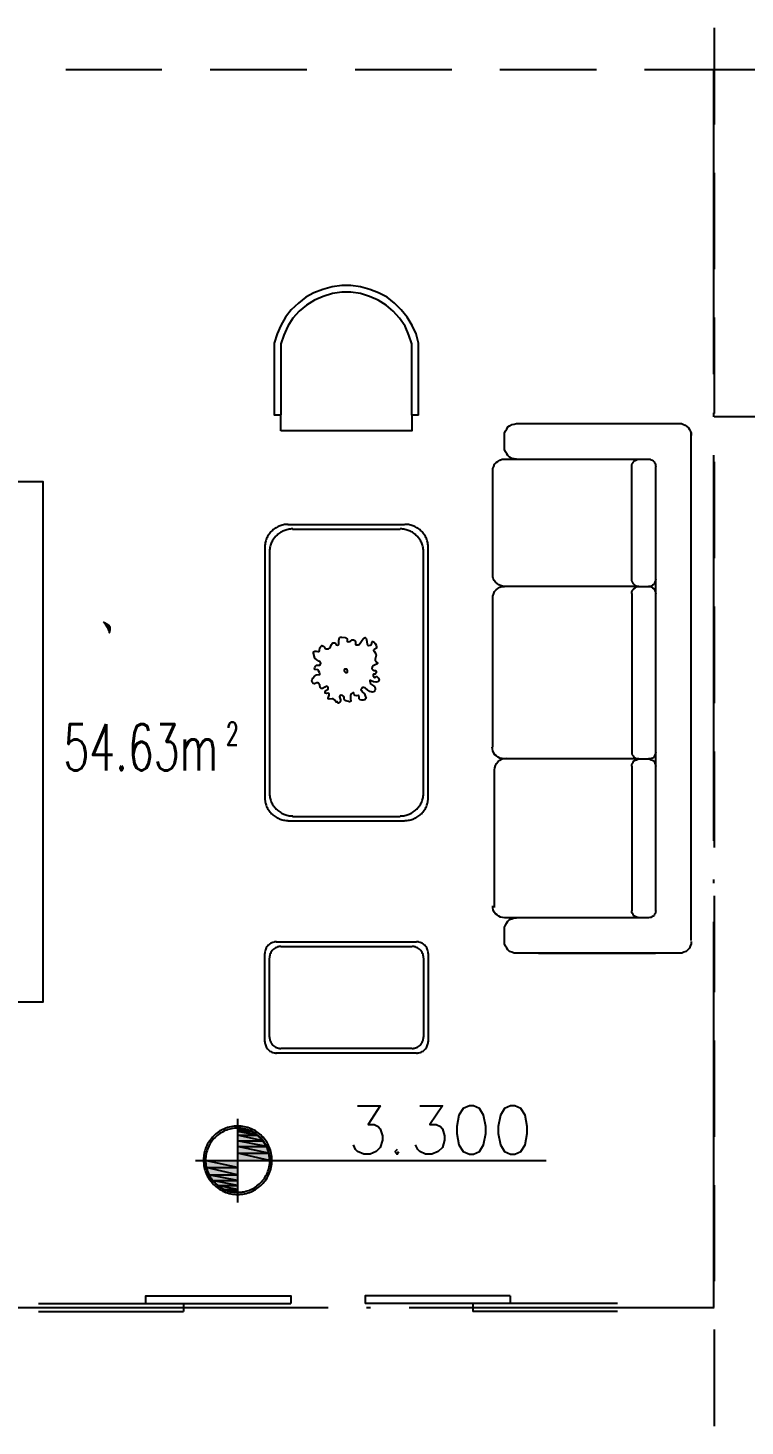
# Model space of a CAD drawing. Header units: millimetres. Extents: x -1120 to 100154, y -9529 to 14223.
# Drawn here: x 48133 to 51849, y 185 to 7436 of the extents above; entities that cross this region are included whole.
import ezdxf

# ---------------------------------------------------------------- set-up
doc = ezdxf.new("R2010")
doc.units = ezdxf.units.MM
doc.linetypes.add('DOTE', pattern=[2.42, 2, -0.2, 0.02, -0.2])
for name, color, linetype in [('A-DOTE', 1, 'Continuous'), ('A-房间名称', 7, 'Continuous'), ('A-立面看线', 7, 'Continuous')]:
    doc.layers.add(name, color=color, linetype=linetype)
doc.styles.add('_TCH_WINDOW', font='SIMPLEX', dxfattribs={"bigfont": 'GBCBIG'})

msp = doc.modelspace()

# ---------------------------------------------------------------- hatches: boundary and pattern name
at = {"layer": 'A-立面看线'}
for points in [[(48520.4, 4354.4), (48522.6, 4358.7), (48527, 4356.5), (48531.3, 4356.5), (48535.7, 4354.4), (48537.8, 4352.2), (48542.2, 4350), (48544.4, 4347.8), (48546.5, 4347.8), (48548.7, 4345.7), (48550.9, 4343.5), (48553.1, 4343.5), (48555.2, 4341.3), (48557.4, 4339.1), (48559.6, 4334.8), (48561.8, 4332.6), (48563.9, 4328.3), (48563.9, 4323.9), (48563.9, 4321.7), (48563.9, 4319.6), (48563.9, 4317.4), (48563.9, 4313), (48561.8, 4308.7), (48561.8, 4304.3), (48559.6, 4300), (48557.4, 4295.6), (48555.2, 4293.4), (48555.2, 4293.4), (48553.1, 4295.6), (48550.9, 4297.8), (48548.7, 4300), (48548.7, 4306.5), (48546.5, 4308.7), (48546.5, 4310.8), (48544.4, 4315.2), (48544.4, 4317.4), (48542.2, 4321.7), (48540, 4323.9), (48537.8, 4328.3), (48535.7, 4330.4), (48533.5, 4334.8), (48531.3, 4337), (48529.1, 4341.3), (48527, 4345.7), (48524.8, 4347.8), (48522.6, 4352.2), (48520.4, 4354.4), (48520.4, 4354.4)], [(49218.9, 1727.8), (49218.9, 1723.5), (49255.9, 1723.5)], [(49218.9, 1712.6), (49290.8, 1712.6), (49218.9, 1723.5)], [(49290.8, 1712.6), (49218.9, 1723.5), (49255.9, 1723.5)], [(49218.9, 1693), (49321.2, 1693), (49218.9, 1712.6)], [(49321.2, 1693), (49218.9, 1712.6), (49290.8, 1712.6)], [(49218.9, 1664.7), (49349.5, 1664.7), (49218.9, 1693)], [(49349.5, 1664.7), (49218.9, 1693), (49321.2, 1693)], [(49218.9, 1634.2), (49369.1, 1634.2), (49218.9, 1664.7)], [(49369.1, 1634.2), (49218.9, 1664.7), (49349.5, 1664.7)], [(49218.9, 1599.4), (49380, 1599.4), (49218.9, 1634.2)], [(49380, 1599.4), (49218.9, 1634.2), (49369.1, 1634.2)], [(49218.9, 1562.4), (49384.3, 1562.4), (49218.9, 1599.4)], [(49384.3, 1562.4), (49218.9, 1599.4), (49380, 1599.4)], [(49055.7, 1525.4), (49218.9, 1525.4), (49051.4, 1562.4)], [(49218.9, 1525.4), (49051.4, 1562.4), (49218.9, 1562.4)], [(49068.8, 1488.4), (49218.9, 1488.4), (49055.7, 1525.4)], [(49218.9, 1488.4), (49055.7, 1525.4), (49218.9, 1525.4)], [(49088.4, 1458), (49218.9, 1458), (49068.8, 1488.4)], [(49218.9, 1458), (49068.8, 1488.4), (49218.9, 1488.4)], [(49114.5, 1431.9), (49218.9, 1431.9), (49088.4, 1458)], [(49218.9, 1431.9), (49088.4, 1458), (49218.9, 1458)], [(49145, 1412.3), (49218.9, 1412.3), (49114.5, 1431.9)], [(49218.9, 1412.3), (49114.5, 1431.9), (49218.9, 1431.9)], [(49145, 1412.3), (49182, 1399.2), (49218.9, 1399.2)], [(49145, 1412.3), (49218.9, 1412.3), (49218.9, 1399.2)], [(49182, 1399.2), (49218.9, 1399.2), (49218.9, 1394.9)]]:
    msp.add_hatch(color=256, dxfattribs=at).paths.add_polyline_path(points)

# ---------------------------------------------------------------- linework, layer by layer
at = {"layer": 'A-DOTE', "linetype": 'DOTE', "ltscale": 1000}
for p, q in [((51687.6, 799.7), (51687.6, 7220.3)), ((51688.8, 7221), (55089, 7221)), ((47688.1, 800), (51688.8, 800))]:
    msp.add_line(p, q, dxfattribs=at)
at = {"layer": 'A-立面看线'}
for points in [[(51688.8, 7435.7), (51688.8, 6935.2)], [(51688.8, 7435.7), (51688.8, 6935.2)], [(48328.9, 7220.3), (48827.3, 7220.3)], [(49077.5, 7220.3), (49578, 7220.3)], [(49828.3, 7220.3), (50328.8, 7220.3)], [(50579, 7220.3), (51079.5, 7220.3)], [(51327.6, 7220.3), (51828.1, 7220.3)], [(51688.8, 6685), (51688.8, 6184.5)], [(51688.8, 6685), (51688.8, 6184.5)], [(50156.8, 5801.5), (50143.8, 5849.3), (50124.2, 5892.9), (50098.1, 5936.4), (50067.6, 5973.4), (50032.8, 6008.2), (49993.6, 6038.7), (49950.1, 6062.6), (49904.4, 6080), (49856.5, 6093.1), (49806.5, 6099.6), (49758.6, 6099.6), (49708.6, 6093.1), (49660.7, 6080), (49615, 6062.6), (49573.7, 6038.7), (49534.5, 6008.2), (49497.5, 5973.4), (49467, 5936.4), (49443.1, 5892.9), (49423.5, 5849.3), (49408.3, 5801.5)], [(50122, 5797.1), (50106.8, 5842.8), (50087.2, 5888.5), (50058.9, 5929.9), (50026.3, 5966.9), (49989.3, 5997.3), (49947.9, 6023.4), (49902.2, 6043), (49856.5, 6058.3), (49806.5, 6064.8), (49758.6, 6064.8), (49710.7, 6058.3), (49662.9, 6043), (49617.2, 6023.4), (49575.8, 5997.3), (49538.8, 5966.9), (49506.2, 5929.9), (49480.1, 5888.5), (49458.3, 5842.8), (49443.1, 5797.1)], [(51688.8, 5934.2), (51688.8, 5435.9)], [(51688.8, 5934.2), (51688.8, 5435.9)], [(49408.3, 5801.5), (49408.3, 5429.4), (49443.1, 5429.4)], [(50156.8, 5427.2), (50156.8, 5801.5)], [(49443.1, 5797.1), (49443.1, 5429.4)], [(50122, 5427.2), (50122, 5797.1)], [(49443.1, 5346.7), (49443.1, 5429.4)], [(50156.8, 5427.2), (50122, 5427.2), (50122, 5346.7), (49443.1, 5346.7)], [(50602.9, 5322.7), (50602.9, 5333.6), (50607.3, 5346.7), (50613.8, 5355.4), (50620.4, 5366.3), (50629.1, 5372.8), (50639.9, 5379.3), (50653, 5381.5), (50663.9, 5383.7)], [(50663.9, 5383.7), (51508.2, 5383.7)], [(50779.2, 5383.7), (51384.2, 5383.7)], [(51508.2, 5383.7), (51519.1, 5383.7), (51530, 5379.3), (51538.7, 5375), (51547.4, 5368.4), (51556.1, 5361.9), (51560.4, 5353.2), (51567, 5342.3), (51569.1, 5333.6), (51569.1, 5322.7)], [(51688.8, 5420.7), (52289.4, 5420.7)], [(50602.9, 5259.6), (50602.9, 5322.7)], [(51569.1, 2702.7), (51569.1, 5335.8)], [(50663.9, 5198.7), (50653, 5200.9), (50639.9, 5203), (50629.1, 5209.6), (50620.4, 5218.3), (50613.8, 5227), (50607.3, 5237.9), (50602.9, 5248.7), (50602.9, 5259.6)], [(50542, 5137.8), (50542, 5150.8), (50546.4, 5161.7), (50550.7, 5172.6), (50559.4, 5181.3), (50568.1, 5187.8), (50579, 5194.3), (50589.9, 5198.7), (50602.9, 5198.7)], [(50602.9, 5198.7), (51349.3, 5198.7)], [(51262.3, 4576.3), (51262.3, 5161.7), (51262.3, 5170.4), (51264.5, 5176.9), (51268.8, 5183.5), (51273.2, 5187.8), (51279.7, 5192.2), (51286.2, 5196.5), (51292.8, 5198.7), (51299.3, 5198.7)], [(51349.3, 5198.7), (51355.9, 5198.7), (51360.2, 5196.5), (51366.8, 5194.3), (51373.3, 5190), (51377.6, 5185.6), (51379.8, 5181.3), (51384.2, 5174.8), (51384.2, 5168.2), (51386.3, 5161.7)], [(51386.3, 2857.2), (51386.3, 5161.7)], [(51688.8, 5185.6), (51688.8, 4685.1)], [(51688.8, 5185.6), (51688.8, 4685.1)], [(47808.8, 2382.8), (47808.8, 5083.4), (48209.2, 5083.4), (48209.2, 2382.8), (47808.8, 2382.8)], [(50542, 4600.3), (50542, 5137.8)], [(49481.2, 4861.4), (49475, 4861.2), (49468.8, 4860.8), (49462.8, 4860), (49456.8, 4858.9), (49451, 4857.6), (49445.3, 4856), (49439.6, 4854.1), (49434.2, 4851.9), (49428.8, 4849.5), (49423.6, 4846.8), (49418.5, 4843.9), (49413.6, 4840.8), (49408.9, 4837.4), (49404.3, 4833.8), (49400, 4830), (49395.8, 4826), (49391.8, 4821.8), (49388, 4817.4), (49384.4, 4812.9), (49381, 4808.2), (49377.9, 4803.3), (49375, 4798.2), (49372.3, 4793), (49369.9, 4787.6), (49367.7, 4782.2), (49365.8, 4776.5), (49364.2, 4770.8), (49362.8, 4765), (49361.8, 4759), (49361, 4753), (49360.6, 4746.8), (49360.4, 4740.6)], [(50085, 4859.2), (49480.1, 4859.2)], [(50206.9, 4740.6), (50206.7, 4746.8), (50206.3, 4753), (50205.5, 4759), (50204.4, 4765), (50203.1, 4770.8), (50201.5, 4776.5), (50199.6, 4782.2), (50197.4, 4787.6), (50195, 4793), (50192.3, 4798.2), (50189.4, 4803.3), (50186.3, 4808.2), (50182.9, 4812.9), (50179.3, 4817.4), (50175.5, 4821.8), (50171.5, 4826), (50167.3, 4830), (50162.9, 4833.8), (50158.4, 4837.4), (50153.6, 4840.8), (50148.7, 4843.9), (50143.7, 4846.8), (50138.5, 4849.5), (50133.1, 4851.9), (50127.6, 4854.1), (50122, 4856), (50116.3, 4857.6), (50110.5, 4858.9), (50104.5, 4860), (50098.5, 4860.8), (50092.3, 4861.2), (50086.1, 4861.4)], [(49505.1, 4837.5), (49498.9, 4837.3), (49492.8, 4836.8), (49486.7, 4836.1), (49480.8, 4835), (49474.9, 4833.7), (49469.2, 4832), (49463.6, 4830.1), (49458.1, 4828), (49452.7, 4825.6), (49447.5, 4822.9), (49442.5, 4820), (49437.6, 4816.8), (49432.8, 4813.5), (49428.3, 4809.9), (49423.9, 4806.1), (49419.7, 4802.1), (49415.7, 4797.9), (49411.9, 4793.5), (49408.3, 4788.9), (49405, 4784.2), (49401.8, 4779.3), (49398.9, 4774.3), (49396.2, 4769), (49393.8, 4763.7), (49391.7, 4758.2), (49389.8, 4752.6), (49388.1, 4746.9), (49386.8, 4741), (49385.7, 4735.1), (49385, 4729), (49384.5, 4722.9), (49384.3, 4716.7)], [(50061.1, 4835.3), (49504, 4835.3)], [(50183, 4716.7), (50182.8, 4722.9), (50182.3, 4729), (50181.6, 4735.1), (50180.5, 4741), (50179.2, 4746.9), (50177.5, 4752.6), (50175.6, 4758.2), (50173.5, 4763.7), (50171, 4769), (50168.4, 4774.3), (50165.5, 4779.3), (50162.3, 4784.2), (50159, 4788.9), (50155.4, 4793.5), (50151.6, 4797.9), (50147.6, 4802.1), (50143.4, 4806.1), (50139, 4809.9), (50134.4, 4813.5), (50129.7, 4816.8), (50124.8, 4820), (50119.8, 4822.9), (50114.5, 4825.6), (50109.2, 4828), (50103.7, 4830.1), (50098.1, 4832), (50092.4, 4833.7), (50086.5, 4835), (50080.6, 4836.1), (50074.5, 4836.8), (50068.4, 4837.3), (50062.2, 4837.5)], [(49360.4, 4739.5), (49360.4, 3444.8)], [(49384.3, 4715.6), (49384.3, 3468.7)], [(50183, 3468.7), (50183, 4715.6)], [(50206.9, 3444.8), (50206.9, 4739.5)], [(51299.3, 4539.3), (50602.9, 4539.3), (50592.1, 4541.5), (50581.2, 4543.7), (50572.5, 4548), (50563.8, 4554.6), (50555.1, 4561.1), (50548.5, 4569.8), (50544.2, 4580.7), (50542, 4589.4), (50542, 4600.3)], [(51299.3, 4539.3), (51292.8, 4539.3), (51286.2, 4541.5), (51281.9, 4543.7), (51275.4, 4548), (51271, 4552.4), (51266.7, 4558.9), (51264.5, 4563.3), (51262.3, 4569.8), (51262.3, 4576.3)], [(51386.3, 4576.3), (51384.2, 4569.8), (51382, 4563.3), (51379.8, 4556.7), (51375.5, 4550.2), (51368.9, 4545.9), (51362.4, 4541.5), (51355.9, 4539.3), (51349.3, 4539.3)], [(50542, 4478.4), (50542, 4489.3), (50546.4, 4502.3), (50550.7, 4513.2), (50559.4, 4521.9), (50568.1, 4528.5), (50579, 4535), (50589.9, 4539.3), (50602.9, 4539.3)], [(51262.3, 4502.3), (51262.3, 4508.9), (51264.5, 4517.6), (51268.8, 4524.1), (51273.2, 4528.5), (51279.7, 4532.8), (51286.2, 4537.2), (51292.8, 4539.3), (51299.3, 4539.3), (51349.3, 4539.3), (51355.9, 4539.3), (51362.4, 4537.2), (51368.9, 4532.8), (51375.5, 4528.5), (51379.8, 4524.1), (51382, 4517.6), (51384.2, 4508.9), (51386.3, 4502.3)], [(51262.3, 4502.3), (51262.3, 3679.8), (51262.3, 3673.3), (51264.5, 3666.7), (51268.8, 3660.2), (51273.2, 3653.7), (51279.7, 3649.3), (51286.2, 3647.1), (51292.8, 3645), (51299.3, 3645)], [(50542, 3705.9), (50542, 4478.4)], [(51688.8, 4434.9), (51688.8, 3934.4)], [(51688.8, 4434.9), (51688.8, 3934.4)], [(49686.8, 3986.6), (49680.3, 3984.4), (49673.8, 3986.6), (49673.8, 3993.1), (49675.9, 3999.7), (49689, 4006.2), (49689, 4012.7), (49684.6, 4019.3), (49678.1, 4021.4), (49671.6, 4017.1), (49658.5, 4010.5), (49652, 4010.5), (49647.6, 4014.9), (49645.5, 4028), (49641.1, 4034.5), (49636.8, 4038.8), (49630.2, 4038.8), (49621.5, 4036.7), (49617.2, 4034.5), (49610.6, 4036.7), (49606.3, 4043.2), (49604.1, 4049.7), (49606.3, 4056.2), (49608.5, 4062.8), (49617.2, 4073.7), (49628.1, 4080.2), (49643.3, 4082.4), (49645.5, 4082.4), (49645.5, 4086.7), (49643.3, 4093.2), (49638.9, 4101.9), (49634.6, 4106.3), (49619.4, 4108.5), (49617.2, 4110.6), (49617.2, 4112.8), (49619.4, 4119.4), (49623.7, 4125.9), (49628.1, 4130.2), (49643.3, 4130.2), (49647.6, 4132.4), (49649.8, 4141.1), (49647.6, 4147.6), (49641.1, 4152), (49630.2, 4158.5), (49619.4, 4167.2), (49612.8, 4193.3), (49612.8, 4199.9), (49619.4, 4204.2), (49625.9, 4204.2), (49634.6, 4202), (49641.1, 4202), (49643.3, 4206.4), (49645.5, 4221.6), (49649.8, 4228.2), (49656.3, 4232.5), (49662.9, 4230.3), (49667.2, 4226), (49671.6, 4219.5), (49678.1, 4215.1), (49684.6, 4215.1), (49691.2, 4215.1), (49695.5, 4219.5), (49699.9, 4226), (49706.4, 4239), (49708.6, 4243.4), (49715.1, 4247.7), (49721.6, 4247.7), (49726, 4243.4), (49730.3, 4236.9), (49736.9, 4234.7), (49741.2, 4236.9), (49743.4, 4241.2), (49743.4, 4258.6), (49745.6, 4267.3), (49747.7, 4273.9), (49752.1, 4276), (49758.6, 4276), (49776, 4273.9), (49782.6, 4271.7), (49786.9, 4267.3), (49786.9, 4260.8), (49786.9, 4256.4), (49786.9, 4254.3), (49795.6, 4252.1), (49802.1, 4254.3), (49813, 4263), (49819.6, 4263), (49826.1, 4258.6), (49830.4, 4252.1), (49830.4, 4245.6), (49830.4, 4239), (49834.8, 4236.9), (49843.5, 4236.9), (49850, 4239), (49858.7, 4249.9), (49865.2, 4260.8), (49869.6, 4267.3), (49874, 4271.7), (49880.5, 4273.9), (49884.8, 4269.5), (49887, 4263), (49889.2, 4254.3), (49891.4, 4239), (49893.5, 4234.7), (49900.1, 4232.5), (49906.6, 4234.7), (49913.1, 4239), (49915.3, 4247.7), (49917.5, 4254.3), (49919.7, 4254.3), (49926.2, 4249.9), (49932.7, 4243.4), (49937.1, 4234.7), (49939.2, 4226), (49939.2, 4219.5), (49926.2, 4212.9), (49924, 4208.6), (49926.2, 4204.2), (49934.9, 4189), (49937.1, 4182.5), (49934.9, 4175.9), (49932.7, 4162.9), (49932.7, 4156.3), (49937.1, 4149.8), (49941.4, 4145.5), (49945.8, 4141.1), (49941.4, 4136.8), (49934.9, 4134.6), (49921.8, 4128.1), (49917.5, 4121.5), (49915.3, 4112.8), (49919.7, 4106.3), (49926.2, 4104.1), (49932.7, 4104.1), (49937.1, 4099.8), (49937.1, 4091.1), (49932.7, 4084.5), (49926.2, 4084.5), (49924, 4084.5), (49921.8, 4082.4), (49921.8, 4075.8), (49928.4, 4067.1), (49930.5, 4064.9), (49932.7, 4067.1), (49939.2, 4071.5), (49941.4, 4071.5), (49943.6, 4069.3), (49950.1, 4062.8), (49952.3, 4054.1), (49950.1, 4047.5), (49943.6, 4045.4), (49937.1, 4043.2), (49924, 4045.4), (49908.8, 4051.9), (49904.4, 4051.9), (49904.4, 4049.7), (49906.6, 4041), (49908.8, 4034.5), (49913.1, 4030.1), (49924, 4023.6), (49930.5, 4019.3), (49932.7, 4010.5), (49932.7, 4004), (49930.5, 3997.5), (49924, 3993.1), (49917.5, 3991), (49910.9, 3993.1), (49904.4, 3995.3), (49893.5, 4001.8), (49880.5, 4012.7), (49874, 4014.9), (49867.4, 4014.9), (49863.1, 4010.5), (49858.7, 4004), (49860.9, 3999.7), (49865.2, 3993.1), (49876.1, 3982.3), (49882.7, 3967), (49884.8, 3960.5), (49882.7, 3956.1), (49878.3, 3951.8), (49869.6, 3949.6), (49863.1, 3949.6), (49854.4, 3951.8), (49850, 3956.1), (49850, 3964.8), (49847.8, 3971.4), (49843.5, 3973.6), (49837, 3971.4), (49828.3, 3973.6), (49823.9, 3977.9), (49821.7, 3984.4), (49817.4, 3988.8), (49813, 3986.6), (49806.5, 3980.1), (49804.3, 3971.4), (49804.3, 3954), (49806.5, 3947.4), (49804.3, 3943.1), (49800, 3940.9), (49793.4, 3943.1), (49780.4, 3945.3), (49773.9, 3949.6), (49771.7, 3956.1), (49771.7, 3962.7), (49769.5, 3969.2), (49763, 3973.6), (49756.4, 3975.7), (49749.9, 3971.4), (49747.7, 3967), (49752.1, 3951.8), (49752.1, 3945.3), (49749.9, 3938.7), (49743.4, 3934.4), (49741.2, 3934.4), (49739, 3936.6), (49736.9, 3940.9), (49734.7, 3940.9), (49732.5, 3938.7), (49730.3, 3938.7), (49721.6, 3951.8), (49715.1, 3956.1), (49708.6, 3956.1), (49693.3, 3954), (49689, 3956.1), (49689, 3960.5), (49693.3, 3975.7), (49693.3, 3982.3), (49686.8, 3986.6)], [(49786.9, 4106.3), (49786.9, 4108.5), (49784.7, 4110.6), (49782.6, 4110.6), (49780.4, 4110.6), (49778.2, 4110.6), (49776, 4110.6), (49773.9, 4110.6), (49773.9, 4108.5), (49771.7, 4106.3), (49771.7, 4104.1), (49771.7, 4101.9), (49773.9, 4099.8), (49773.9, 4097.6), (49776, 4095.4), (49778.2, 4093.2), (49780.4, 4093.2), (49782.6, 4093.2), (49784.7, 4093.2), (49786.9, 4093.2), (49786.9, 4095.4), (49789.1, 4095.4), (49789.1, 4097.6), (49789.1, 4099.8), (49789.1, 4101.9), (49789.1, 4104.1), (49786.9, 4106.3)], [(50600.8, 3645), (50589.9, 3647.1), (50579, 3649.3), (50570.3, 3653.7), (50561.6, 3660.2), (50552.9, 3666.7), (50546.4, 3675.4), (50542, 3686.3), (50539.8, 3697.2), (50537.7, 3705.9)], [(50550.7, 2874.6), (50550.7, 3588.4), (50552.9, 3599.3), (50555.1, 3610.1), (50561.6, 3621), (50570.3, 3631.9), (50579, 3638.4), (50589.9, 3645), (50600.8, 3647.1), (50613.8, 3649.3)], [(51299.3, 3645), (50602.9, 3645)], [(51262.3, 3608), (51262.3, 3614.5), (51264.5, 3621), (51268.8, 3627.6), (51273.2, 3634.1), (51279.7, 3638.4), (51286.2, 3640.6), (51292.8, 3642.8), (51299.3, 3645), (51349.3, 3645), (51355.9, 3642.8), (51362.4, 3640.6), (51368.9, 3638.4), (51375.5, 3634.1), (51379.8, 3627.6), (51382, 3621), (51384.2, 3614.5), (51386.3, 3608)], [(51386.3, 3679.8), (51384.2, 3673.3), (51382, 3666.7), (51379.8, 3660.2), (51375.5, 3653.7), (51368.9, 3649.3), (51362.4, 3647.1), (51355.9, 3645), (51349.3, 3645)], [(51688.8, 3684.1), (51688.8, 3185.8)], [(51688.8, 3684.1), (51688.8, 3185.8)], [(51262.3, 3608), (51262.3, 2857.2)], [(51386.3, 2857.2), (51386.3, 3608)], [(49360.4, 3445.8), (49360.6, 3439.6), (49361, 3433.5), (49361.8, 3427.4), (49362.9, 3421.5), (49364.2, 3415.7), (49365.8, 3409.9), (49367.7, 3404.3), (49369.9, 3398.8), (49372.3, 3393.5), (49375, 3388.3), (49377.9, 3383.2), (49381, 3378.3), (49384.4, 3373.6), (49388, 3369), (49391.8, 3364.6), (49395.8, 3360.4), (49400, 3356.4), (49404.3, 3352.7), (49408.9, 3349.1), (49413.6, 3345.7), (49418.5, 3342.6), (49423.6, 3339.7), (49428.8, 3337), (49434.2, 3334.6), (49439.6, 3332.4), (49445.3, 3330.5), (49451, 3328.9), (49456.8, 3327.5), (49462.8, 3326.5), (49468.8, 3325.7), (49475, 3325.2), (49481.2, 3325.1)], [(49384.3, 3469.8), (49384.5, 3463.6), (49385, 3457.4), (49385.7, 3451.4), (49386.8, 3445.4), (49388.1, 3439.6), (49389.8, 3433.9), (49391.7, 3428.3), (49393.8, 3422.8), (49396.2, 3417.4), (49398.9, 3412.2), (49401.8, 3407.2), (49405, 3402.3), (49408.3, 3397.5), (49411.9, 3393), (49415.7, 3388.6), (49419.7, 3384.4), (49423.9, 3380.4), (49428.3, 3376.6), (49432.8, 3373), (49437.6, 3369.6), (49442.5, 3366.5), (49447.5, 3363.6), (49452.7, 3360.9), (49458.1, 3358.5), (49463.6, 3356.3), (49469.2, 3354.4), (49474.9, 3352.8), (49480.8, 3351.5), (49486.7, 3350.4), (49492.8, 3349.6), (49498.9, 3349.2), (49505.1, 3349)], [(50062.2, 3349), (50068.4, 3349.2), (50074.5, 3349.6), (50080.6, 3350.4), (50086.5, 3351.5), (50092.4, 3352.8), (50098.1, 3354.4), (50103.7, 3356.3), (50109.2, 3358.5), (50114.5, 3360.9), (50119.8, 3363.6), (50124.8, 3366.5), (50129.7, 3369.6), (50134.4, 3373), (50139, 3376.6), (50143.4, 3380.4), (50147.6, 3384.4), (50151.6, 3388.6), (50155.4, 3393), (50159, 3397.5), (50162.3, 3402.3), (50165.5, 3407.2), (50168.4, 3412.2), (50171, 3417.4), (50173.5, 3422.8), (50175.6, 3428.3), (50177.5, 3433.9), (50179.2, 3439.6), (50180.5, 3445.4), (50181.6, 3451.4), (50182.3, 3457.4), (50182.8, 3463.6), (50183, 3469.8)], [(50086.1, 3325.1), (50092.3, 3325.2), (50098.5, 3325.7), (50104.5, 3326.5), (50110.5, 3327.5), (50116.3, 3328.9), (50122, 3330.5), (50127.6, 3332.4), (50133.1, 3334.6), (50138.5, 3337), (50143.7, 3339.7), (50148.7, 3342.6), (50153.6, 3345.7), (50158.4, 3349.1), (50162.9, 3352.7), (50167.3, 3356.5), (50171.5, 3360.4), (50175.5, 3364.6), (50179.3, 3369), (50182.9, 3373.6), (50186.3, 3378.3), (50189.4, 3383.2), (50192.3, 3388.3), (50195, 3393.5), (50197.4, 3398.8), (50199.6, 3404.3), (50201.5, 3409.9), (50203.1, 3415.7), (50204.4, 3421.5), (50205.5, 3427.5), (50206.3, 3433.5), (50206.7, 3439.6), (50206.9, 3445.8)], [(49504, 3346.8), (50061.1, 3346.8)], [(49480.1, 3322.9), (50085, 3322.9)], [(51688.8, 2935.6), (51688.8, 2435.1)], [(51688.8, 2935.6), (51688.8, 2435.1)], [(50602.9, 2820.2), (50592.1, 2822.4), (50581.2, 2824.6), (50572.5, 2828.9), (50563.8, 2835.5), (50555.1, 2842), (50548.5, 2850.7), (50544.2, 2861.6), (50542, 2872.4), (50542, 2883.3)], [(51299.3, 2820.2), (51292.8, 2822.4), (51286.2, 2824.6), (51279.7, 2826.7), (51273.2, 2831.1), (51268.8, 2837.6), (51264.5, 2844.2), (51262.3, 2850.7), (51262.3, 2857.2)], [(51386.3, 2857.2), (51384.2, 2850.7), (51384.2, 2844.2), (51379.8, 2839.8), (51377.6, 2833.3), (51373.3, 2828.9), (51366.8, 2826.7), (51360.2, 2822.4), (51355.9, 2822.4), (51349.3, 2820.2)], [(51349.3, 2820.2), (50602.9, 2820.2)], [(50602.9, 2759.3), (50602.9, 2772.3), (50607.3, 2783.2), (50613.8, 2794.1), (50620.4, 2802.8), (50629.1, 2811.5), (50639.9, 2815.9), (50653, 2820.2), (50663.9, 2820.2)], [(50602.9, 2698.4), (50602.9, 2759.3)], [(49420.2, 2696.2), (49417.2, 2696.1), (49414.1, 2695.9), (49411.1, 2695.5), (49408.2, 2695), (49402.4, 2693.5), (49396.9, 2691.5), (49391.7, 2689), (49386.8, 2686), (49382.2, 2682.5), (49377.9, 2678.7), (49374.1, 2674.4), (49370.6, 2669.8), (49367.6, 2664.9), (49365.1, 2659.6), (49363.1, 2654.1), (49361.6, 2648.4), (49361.1, 2645.5), (49360.7, 2642.5), (49360.5, 2639.4), (49360.4, 2636.3)], [(49419.1, 2696.2), (50146, 2696.2)], [(50206.9, 2636.3), (50206.8, 2639.4), (50206.6, 2642.5), (50206.2, 2645.5), (50205.7, 2648.4), (50204.2, 2654.1), (50202.2, 2659.6), (50199.7, 2664.9), (50196.7, 2669.8), (50193.2, 2674.4), (50189.4, 2678.7), (50185.1, 2682.5), (50180.5, 2686), (50175.6, 2689), (50170.3, 2691.5), (50164.8, 2693.5), (50159.1, 2695), (50156.2, 2695.5), (50153.2, 2695.9), (50150.1, 2696.1), (50147.1, 2696.2)], [(50663.9, 2637.4), (50653, 2637.4), (50639.9, 2641.8), (50629.1, 2646.1), (50620.4, 2654.8), (50613.8, 2663.5), (50607.3, 2674.4), (50602.9, 2685.3), (50602.9, 2698.4)], [(51569.1, 2698.4), (51569.1, 2685.3), (51564.8, 2674.4), (51560.4, 2663.5), (51551.7, 2654.8), (51543, 2646.1), (51532.1, 2641.8), (51521.3, 2637.4), (51508.2, 2637.4)], [(49360.4, 2178.3), (49360.4, 2635.3)], [(49444.2, 2672.2), (49441.1, 2672.2), (49438.1, 2671.9), (49435.1, 2671.6), (49432.1, 2671), (49426.4, 2669.6), (49420.9, 2667.5), (49415.7, 2665), (49410.7, 2662), (49406.1, 2658.6), (49401.9, 2654.7), (49398, 2650.5), (49394.6, 2645.9), (49391.6, 2640.9), (49389, 2635.7), (49387, 2630.2), (49385.5, 2624.5), (49385, 2621.5), (49384.6, 2618.5), (49384.4, 2615.5), (49384.3, 2612.4)], [(49384.3, 2202.2), (49384.3, 2611.3)], [(49443.1, 2672.2), (50122, 2672.2)], [(50183, 2612.4), (50182.9, 2615.5), (50182.7, 2618.5), (50182.3, 2621.5), (50181.7, 2624.5), (50180.3, 2630.2), (50178.3, 2635.7), (50175.7, 2640.9), (50172.7, 2645.9), (50169.3, 2650.5), (50165.4, 2654.7), (50161.2, 2658.6), (50156.6, 2662), (50151.6, 2665), (50146.4, 2667.5), (50140.9, 2669.6), (50135.2, 2671), (50132.2, 2671.6), (50129.2, 2671.9), (50126.2, 2672.2), (50123.1, 2672.2)], [(50183, 2611.3), (50183, 2202.2)], [(50206.9, 2635.3), (50206.9, 2178.3)], [(51508.2, 2637.4), (50663.9, 2637.4)], [(50779.2, 2637.4), (51384.2, 2637.4)], [(49360.4, 2179.4), (49360.5, 2176.3), (49360.7, 2173.2), (49361.1, 2170.2), (49361.6, 2167.3), (49363.1, 2161.6), (49365.1, 2156.1), (49367.6, 2150.8), (49370.6, 2145.9), (49374.1, 2141.3), (49377.9, 2137), (49382.2, 2133.2), (49386.8, 2129.7), (49391.7, 2126.7), (49396.9, 2124.2), (49402.4, 2122.2), (49408.2, 2120.7), (49411.1, 2120.2), (49414.1, 2119.8), (49417.2, 2119.6), (49420.2, 2119.5)], [(49384.3, 2203.3), (49384.4, 2200.2), (49384.6, 2197.2), (49385, 2194.2), (49385.5, 2191.2), (49387, 2185.5), (49389, 2180), (49391.6, 2174.8), (49394.6, 2169.8), (49398, 2165.2), (49401.9, 2161), (49406.1, 2157.1), (49410.7, 2153.7), (49415.7, 2150.7), (49420.9, 2148.2), (49426.4, 2146.1), (49432.1, 2144.7), (49435.1, 2144.1), (49438.1, 2143.8), (49441.1, 2143.5), (49444.2, 2143.5)], [(50123.1, 2143.5), (50126.2, 2143.5), (50129.2, 2143.8), (50132.2, 2144.1), (50135.2, 2144.7), (50140.9, 2146.1), (50146.4, 2148.2), (50151.6, 2150.7), (50156.6, 2153.7), (50161.2, 2157.1), (50165.4, 2161), (50169.3, 2165.2), (50172.7, 2169.8), (50175.7, 2174.8), (50178.3, 2180), (50180.3, 2185.5), (50181.7, 2191.2), (50182.3, 2194.2), (50182.7, 2197.2), (50182.9, 2200.2), (50183, 2203.3)], [(50147.1, 2119.5), (50150.1, 2119.6), (50153.2, 2119.8), (50156.2, 2120.2), (50159.1, 2120.7), (50164.8, 2122.2), (50170.3, 2124.2), (50175.6, 2126.7), (50180.5, 2129.7), (50185.1, 2133.2), (50189.4, 2137), (50193.2, 2141.3), (50196.7, 2145.9), (50199.7, 2150.8), (50202.2, 2156.1), (50204.2, 2161.6), (50205.7, 2167.3), (50206.2, 2170.2), (50206.6, 2173.2), (50206.8, 2176.3), (50206.9, 2179.4)], [(51688.8, 2184.8), (51688.8, 1684.3)], [(51688.8, 2184.8), (51688.8, 1684.3)], [(50146, 2119.5), (49419.1, 2119.5)], [(50122, 2143.5), (49443.1, 2143.5)], [(49841.3, 1845.3), (49958.8, 1845.3), (49895.7, 1749.6), (49926.2, 1749.6), (49947.9, 1738.7), (49958.8, 1725.6), (49969.7, 1690.8), (49969.7, 1666.9), (49958.8, 1629.9), (49937.1, 1608.1), (49906.6, 1595.1), (49874, 1595.1), (49841.3, 1608.1), (49830.4, 1619), (49819.6, 1643)], [(50163.4, 1845.3), (50280.9, 1845.3), (50215.6, 1749.6), (50248.2, 1749.6), (50270, 1738.7), (50280.9, 1725.6), (50291.8, 1690.8), (50291.8, 1666.9), (50280.9, 1629.9), (50259.1, 1608.1), (50226.5, 1595.1), (50193.8, 1595.1), (50163.4, 1608.1), (50152.5, 1619), (50141.6, 1643)], [(50420.2, 1845.3), (50387.5, 1832.3), (50365.8, 1797.5), (50354.9, 1738.7), (50354.9, 1701.7), (50365.8, 1643), (50387.5, 1608.1), (50420.2, 1595.1), (50441.9, 1595.1), (50472.4, 1608.1), (50494.1, 1643), (50505, 1701.7), (50505, 1738.7), (50494.1, 1797.5), (50472.4, 1832.3), (50441.9, 1845.3), (50420.2, 1845.3)], [(50633.4, 1845.3), (50602.9, 1832.3), (50581.2, 1797.5), (50570.3, 1738.7), (50570.3, 1701.7), (50581.2, 1643), (50602.9, 1608.1), (50633.4, 1595.1), (50655.2, 1595.1), (50687.8, 1608.1), (50709.6, 1643), (50720.5, 1701.7), (50720.5, 1738.7), (50709.6, 1797.5), (50687.8, 1832.3), (50655.2, 1845.3), (50633.4, 1845.3)], [(49220, 1740.9), (49210.9, 1740.6), (49201.9, 1740), (49193, 1738.8), (49184.3, 1737.3), (49175.7, 1735.3), (49167.3, 1732.9), (49159.1, 1730.1), (49151, 1726.9), (49143.1, 1723.4), (49135.5, 1719.5), (49128.1, 1715.2), (49120.9, 1710.6), (49113.9, 1705.6), (49107.2, 1700.4), (49100.8, 1694.8), (49094.6, 1688.9), (49088.8, 1682.8), (49083.2, 1676.3), (49077.9, 1669.6), (49073, 1662.7), (49068.4, 1655.5), (49064.1, 1648.1), (49060.2, 1640.4), (49056.6, 1632.6), (49053.4, 1624.5), (49050.7, 1616.3), (49048.3, 1607.8), (49046.3, 1599.3), (49044.7, 1590.5), (49043.6, 1581.7), (49042.9, 1572.7), (49042.7, 1563.5), (49042.9, 1554.4), (49043.6, 1545.4), (49044.7, 1536.5), (49046.3, 1527.8), (49048.3, 1519.2), (49050.7, 1510.8), (49053.4, 1502.5), (49056.6, 1494.5), (49060.2, 1486.6), (49064.1, 1479), (49068.4, 1471.6), (49073, 1464.4), (49077.9, 1457.4), (49083.2, 1450.7), (49088.8, 1444.3), (49094.6, 1438.1), (49100.8, 1432.2), (49107.2, 1426.7), (49113.9, 1421.4), (49120.9, 1416.5), (49128.1, 1411.8), (49135.5, 1407.6), (49143.1, 1403.7), (49151, 1400.1), (49159.1, 1396.9), (49167.3, 1394.1), (49175.7, 1391.8), (49184.3, 1389.8), (49193, 1388.2), (49201.9, 1387.1), (49210.9, 1386.4), (49220, 1386.2), (49229.2, 1386.4), (49238.2, 1387.1), (49247, 1388.2), (49255.8, 1389.8), (49264.4, 1391.8), (49272.8, 1394.1), (49281, 1396.9), (49289.1, 1400.1), (49296.9, 1403.7), (49304.6, 1407.6), (49312, 1411.8), (49319.2, 1416.5), (49326.1, 1421.4), (49332.8, 1426.7), (49339.3, 1432.2), (49345.4, 1438.1), (49351.3, 1444.3), (49356.9, 1450.7), (49362.2, 1457.4), (49367.1, 1464.4), (49371.7, 1471.6), (49376, 1479), (49379.9, 1486.6), (49383.5, 1494.5), (49386.6, 1502.5), (49389.4, 1510.8), (49391.8, 1519.2), (49393.8, 1527.8), (49395.3, 1536.5), (49396.5, 1545.4), (49397.2, 1554.4), (49397.4, 1563.5), (49397.2, 1572.7), (49396.5, 1581.7), (49395.3, 1590.5), (49393.8, 1599.3), (49391.8, 1607.8), (49389.4, 1616.3), (49386.6, 1624.5), (49383.5, 1632.6), (49379.9, 1640.4), (49376, 1648.1), (49371.7, 1655.5), (49367.1, 1662.7), (49362.2, 1669.6), (49356.9, 1676.3), (49351.3, 1682.8), (49345.4, 1688.9), (49339.3, 1694.8), (49332.8, 1700.4), (49326.1, 1705.6), (49319.2, 1710.6), (49312, 1715.2), (49304.6, 1719.5), (49296.9, 1723.4), (49289.1, 1726.9), (49281, 1730.1), (49272.8, 1732.9), (49264.4, 1735.3), (49255.8, 1737.3), (49247, 1738.8), (49238.2, 1740), (49229.2, 1740.6), (49220, 1740.9)], [(49218.9, 1777.9), (49218.9, 1344.8)], [(49220, 1730), (49211.5, 1729.8), (49203, 1729.1), (49194.7, 1728.1), (49186.5, 1726.6), (49178.4, 1724.8), (49170.5, 1722.5), (49162.8, 1719.9), (49155.2, 1716.9), (49147.9, 1713.6), (49140.7, 1709.9), (49133.7, 1705.9), (49127, 1701.6), (49120.4, 1696.9), (49114.1, 1692), (49108.1, 1686.8), (49102.3, 1681.2), (49096.8, 1675.5), (49091.6, 1669.4), (49086.6, 1663.1), (49082, 1656.6), (49077.7, 1649.8), (49073.7, 1642.9), (49070, 1635.7), (49066.6, 1628.3), (49063.7, 1620.8), (49061, 1613), (49058.8, 1605.1), (49056.9, 1597.1), (49055.5, 1588.9), (49054.4, 1580.5), (49053.8, 1572.1), (49053.6, 1563.5), (49053.8, 1555), (49054.4, 1546.5), (49055.5, 1538.2), (49056.9, 1530), (49058.8, 1521.9), (49061, 1514), (49063.7, 1506.3), (49066.6, 1498.7), (49070, 1491.4), (49073.7, 1484.2), (49077.7, 1477.2), (49082, 1470.4), (49086.6, 1463.9), (49091.6, 1457.6), (49096.8, 1451.6), (49102.3, 1445.8), (49108.1, 1440.3), (49114.1, 1435.1), (49120.4, 1430.1), (49127, 1425.5), (49133.7, 1421.2), (49140.7, 1417.1), (49147.9, 1413.5), (49155.2, 1410.1), (49162.8, 1407.2), (49170.5, 1404.5), (49178.4, 1402.3), (49186.5, 1400.4), (49194.7, 1399), (49203, 1397.9), (49211.5, 1397.3), (49220, 1397.1), (49228.6, 1397.3), (49237.1, 1397.9), (49245.4, 1399), (49253.6, 1400.4), (49261.6, 1402.3), (49269.5, 1404.5), (49277.3, 1407.2), (49284.8, 1410.1), (49292.2, 1413.5), (49299.4, 1417.1), (49306.4, 1421.2), (49313.1, 1425.5), (49319.6, 1430.1), (49325.9, 1435.1), (49332, 1440.3), (49337.7, 1445.8), (49343.3, 1451.6), (49348.5, 1457.6), (49353.4, 1463.9), (49358.1, 1470.4), (49362.4, 1477.2), (49366.4, 1484.2), (49370.1, 1491.4), (49373.4, 1498.7), (49376.4, 1506.3), (49379, 1514), (49381.3, 1521.9), (49383.1, 1530), (49384.6, 1538.2), (49385.6, 1546.5), (49386.3, 1555), (49386.5, 1563.5), (49386.3, 1572.1), (49385.6, 1580.5), (49384.6, 1588.9), (49383.1, 1597.1), (49381.3, 1605.1), (49379, 1613), (49376.4, 1620.8), (49373.4, 1628.3), (49370.1, 1635.7), (49366.4, 1642.9), (49362.4, 1649.8), (49358.1, 1656.6), (49353.4, 1663.1), (49348.5, 1669.4), (49343.3, 1675.5), (49337.7, 1681.2), (49332, 1686.8), (49325.9, 1692), (49319.6, 1696.9), (49313.1, 1701.6), (49306.4, 1705.9), (49299.4, 1709.9), (49292.2, 1713.6), (49284.8, 1716.9), (49277.3, 1719.9), (49269.5, 1722.5), (49261.6, 1724.8), (49253.6, 1726.6), (49245.4, 1728.1), (49237.1, 1729.1), (49228.6, 1729.8), (49220, 1730)], [(50045.9, 1619), (50035, 1608.1), (50045.9, 1595.1), (50054.6, 1608.1)], [(49001.3, 1562.4), (50818.4, 1562.4)], [(51688.8, 1434), (51688.8, 935.7)], [(51688.8, 1434), (51688.8, 935.7)], [(48187.5, 820.4), (48938.2, 820.4), (48938.2, 779)], [(48744.6, 820.4), (48744.6, 859.6), (49495.3, 859.6), (49495.3, 820.4)], [(48744.6, 820.4), (49495.3, 820.4)], [(50631.2, 859.6), (49880.5, 859.6), (49880.5, 820.4)], [(50631.2, 820.4), (49880.5, 820.4)], [(51188.3, 820.4), (50437.6, 820.4), (50437.6, 779)], [(50631.2, 859.6), (50631.2, 820.4)], [(48187.5, 779), (48938.2, 779)], [(51188.3, 779), (50437.6, 779)], [(51688.8, 685.5), (51688.8, 185)], [(51688.8, 685.5), (51688.8, 185)]]:
    msp.add_lwpolyline(points, dxfattribs=at)
for points in [[(49218.9, 1727.8), (49218.9, 1723.5), (49255.9, 1723.5)], [(49218.9, 1712.6), (49290.8, 1712.6), (49218.9, 1723.5)], [(49290.8, 1712.6), (49218.9, 1723.5), (49255.9, 1723.5)], [(49218.9, 1693), (49321.2, 1693), (49218.9, 1712.6)], [(49321.2, 1693), (49218.9, 1712.6), (49290.8, 1712.6)], [(49218.9, 1664.7), (49349.5, 1664.7), (49218.9, 1693)], [(49349.5, 1664.7), (49218.9, 1693), (49321.2, 1693)], [(49218.9, 1634.2), (49369.1, 1634.2), (49218.9, 1664.7)], [(49369.1, 1634.2), (49218.9, 1664.7), (49349.5, 1664.7)], [(49218.9, 1599.4), (49380, 1599.4), (49218.9, 1634.2)], [(49380, 1599.4), (49218.9, 1634.2), (49369.1, 1634.2)], [(49218.9, 1562.4), (49384.3, 1562.4), (49218.9, 1599.4)], [(49384.3, 1562.4), (49218.9, 1599.4), (49380, 1599.4)], [(49055.7, 1525.4), (49218.9, 1525.4), (49051.4, 1562.4)], [(49218.9, 1525.4), (49051.4, 1562.4), (49218.9, 1562.4)], [(49068.8, 1488.4), (49218.9, 1488.4), (49055.7, 1525.4)], [(49218.9, 1488.4), (49055.7, 1525.4), (49218.9, 1525.4)], [(49088.4, 1458), (49218.9, 1458), (49068.8, 1488.4)], [(49218.9, 1458), (49068.8, 1488.4), (49218.9, 1488.4)], [(49114.5, 1431.9), (49218.9, 1431.9), (49088.4, 1458)], [(49218.9, 1431.9), (49088.4, 1458), (49218.9, 1458)], [(49145, 1412.3), (49218.9, 1412.3), (49114.5, 1431.9)], [(49218.9, 1412.3), (49114.5, 1431.9), (49218.9, 1431.9)], [(49145, 1412.3), (49182, 1399.2), (49218.9, 1399.2)], [(49145, 1412.3), (49218.9, 1412.3), (49218.9, 1399.2)], [(49182, 1399.2), (49218.9, 1399.2), (49218.9, 1394.9)]]:
    msp.add_lwpolyline(points, close=True, dxfattribs=at)

# ---------------------------------------------------------------- texts
at = {"layer": 'A-房间名称', "style": '_TCH_WINDOW', "width": 0.65}
for s, height, p in [('54.63m', 240, (48316.8, 3585.3)), ('2', 120, (49158.8, 3715.3))]:
    msp.add_text(s, height=height, dxfattribs=at).set_placement(p)

doc.saveas('drawing.dxf')
